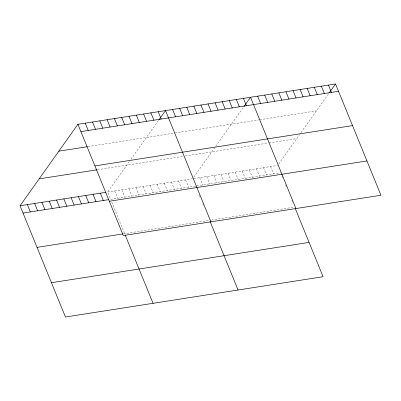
<?xml version="1.0" encoding="UTF-8"?>
<svg xmlns="http://www.w3.org/2000/svg" width="401" height="401" viewBox="0 0 401 401"><rect width="100%" height="100%" fill="white"/><g stroke="black" fill="none" stroke-linecap="round" stroke-linejoin="round"><path stroke-width="0.3" stroke-dasharray="2 1.5" d="M195.643 186.059L110.631 199.362L107.643 192.044L129.548 161.207M130.957 159.227L158.691 120.19M193.683 177.302L214.565 147.904M215.618 146.42L243.708 106.887M278.7 164.004L299.582 134.606M300.986 132.626L328.725 93.588M88.019 146.606L174.164 133.127M174.751 133.037L259.176 119.824M259.768 119.734L316.449 110.866M97.543 169.733L182.826 156.39M185.187 156.019L268.434 142.997M269.026 142.901L296.77 138.561M107.643 192.044L192.66 178.741M193.838 178.56L277.677 165.443M196.826 185.874L280.66 172.761M123.413 233.853L209.643 220.365M211.417 220.084L294.068 207.157M282.063 176.189L282.76 177.904M285.562 184.766L286.259 186.48M291.863 200.204L292.795 202.49M270.59 166.55L273.577 173.869M263.507 167.658L266.495 174.976M256.419 168.766L259.407 176.084M249.337 169.874L252.324 177.192M242.254 170.986L245.237 178.3M235.166 172.094L238.154 179.407M228.084 173.202L231.066 180.52M220.996 174.31L223.984 181.628M213.913 175.417L216.901 182.736M206.831 176.525L209.813 183.843M199.743 177.633L202.731 184.951M199.377 195.207L200.545 198.064M202.876 203.783L203.578 205.497M185.573 179.854L188.56 187.167M178.49 180.961L181.478 188.275M171.407 182.069L174.39 189.387M164.32 183.177L167.307 190.495M157.237 184.285L160.22 191.603M150.149 185.392L153.137 192.711M143.067 186.5L146.054 193.818M135.979 187.613L138.967 194.926M128.896 188.721L131.884 196.034M121.814 189.828L124.796 197.147M114.726 190.936L117.714 198.254M111.794 202.219L125.072 234.75"/><path stroke-width="0.6" d="M295.106 208.149L323.081 276.71L65.458 317.016L20.05 205.748L77.919 124.29L335.542 83.984L380.95 195.252L123.323 235.557L77.919 124.29M159.032 119.709L165.513 110.586L210.916 221.853M244.049 106.405L250.525 97.288L295.933 208.555M329.406 92.626L335.542 83.984M80.902 131.608L338.529 91.303M58.822 151.172L87.413 146.701M94.902 165.914L352.529 125.608M39.148 178.866L96.932 169.829M20.05 205.748L105.819 192.33M23.037 213.066L108.801 199.648M109.328 201.257L366.95 160.951M37.037 247.367L122.801 233.948M51.458 282.71L309.086 242.404M328.459 85.092L331.447 92.41M321.371 86.205L324.359 93.518M314.289 87.313L317.276 94.626M307.206 88.421L310.189 95.739M300.118 89.528L303.106 96.847M293.036 90.636L296.023 97.954M285.948 91.744L288.936 99.062M278.865 92.852L281.853 100.17M271.783 93.959L274.765 101.278M264.695 95.072L267.683 102.385M257.612 96.18L260.6 103.493M243.442 98.395L246.43 105.714M236.359 99.503L239.342 106.821M229.272 100.611L232.259 107.929M222.189 101.719L225.172 109.037M215.101 102.826L218.089 110.145M208.019 103.939L211.006 111.252M200.936 105.047L203.919 112.36M193.848 106.155L196.836 113.473M186.766 107.262L189.748 114.581M179.678 108.37L182.666 115.689M172.595 109.478L175.583 116.796M210.089 221.452L238.064 290.008M158.21 111.729L161.197 119.047M150.911 112.871L153.899 120.19M143.613 114.014L146.601 121.333M136.315 115.157L139.297 122.47M129.012 116.3L131.999 123.613M121.714 117.438L124.701 124.756M114.415 118.581L117.403 125.899M107.117 119.724L110.1 127.042M99.814 120.866L102.801 128.185M92.516 122.009L95.503 129.322M85.218 123.147L88.205 130.465M125.292 235.297L153.052 303.311M100.345 193.187L103.328 200.505M93.042 194.33L96.029 201.643M85.744 195.467L88.731 202.786M78.446 196.61L81.433 203.929M71.147 197.753L74.13 205.071M63.844 198.896L66.832 206.214M56.546 200.039L59.533 207.357M49.248 201.182L52.235 208.495M41.95 202.32L44.932 209.638M34.646 203.462L37.634 210.781M27.348 204.605L30.336 211.923"/></g></svg>
